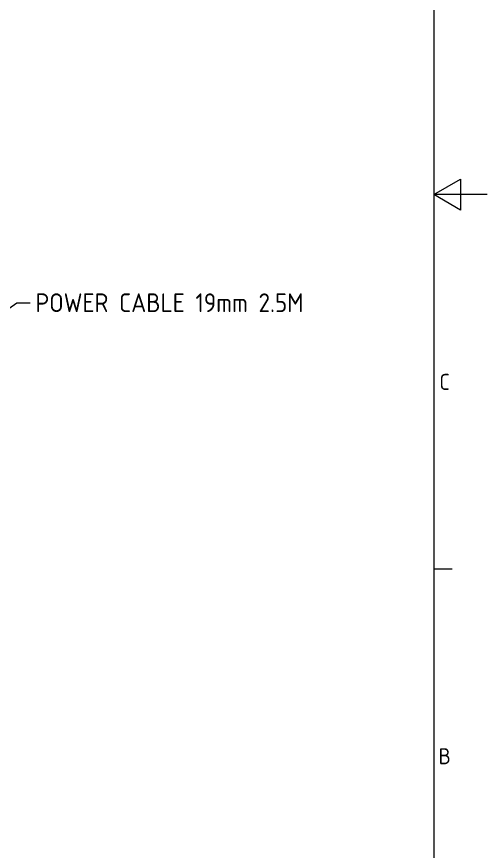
# Model space of a CAD drawing. Header units: millimetres. Extents: x 0 to 5940, y 0 to 4200.
# Drawn here: x 5060 to 5940, y 872 to 2433 of the extents above; entities that cross this region are included whole.
import ezdxf

# ---------------------------------------------------------------- set-up
doc = ezdxf.new("R2010")
doc.units = ezdxf.units.MM
doc.header["$LTSCALE"] = 10
doc.layers.get('0').update_dxf_attribs({"color": 3, "lineweight": 5, "true_color": 0x00ff00})
doc.layers.add('경계(ISO)', color=7, linetype='Continuous', lineweight=5)
doc.layers.add('기호(ISO)', color=5, linetype='Continuous', lineweight=5, true_color=0x0000ff)
doc.styles.add('문자 텍스트_PSTEK_POSCO', font='isocp.shx')
doc.styles.add('치수 텍스트_PSTEK_POSCO', font='isocp.shx')
doc.dimstyles.new('치수_PSTEK_POSCO$7', dxfattribs={"dimscale": 10, "dimtxt": 3.5, "dimasz": 2.5, "dimexe": 2, "dimexo": 2.5, "dimgap": 1, "dimtad": 1, "dimrnd": 1e-08, "dimdsep": 46, "dimtxsty": '치수 텍스트_PSTEK_POSCO', "dimcen": 0.09, "dimdle": 10, "dimclrd": 7, "dimclre": 7, "dimclrt": 2, "dimadec": 1, "dimazin": 2, "dimtfac": 1, "dimtmove": 0, "dimatfit": 3, "dimfxl": 1, "dimtolj": 1, "dimlwd": -1, "dimlwe": -1, "dimarcsym": 0})

# ---------------------------------------------------------------- blocks, each defined once
blk = doc.blocks.new('경계 Default Border')
at = {"layer": '경계(ISO)'}
blk.add_line((584, 140), (587.4, 140), dxfattribs=at)
at = {"layer": '경계(ISO)', "flags": 128}
for points in [[(10, 10), (10, 410), (584, 410), (584, 10), (10, 10)], [(594, 210), (584, 210), (589, 212.89), (589, 207.11), (584, 210)]]:
    blk.add_lwpolyline(points, dxfattribs=at)
at = {"layer": '경계(ISO)', "color": 2, "true_color": 0xffff00, "char_height": 3, "attachment_point": 7, "style": '문자 텍스트_PSTEK_POSCO'}
for s, insert in [('C', (585.04, 173.47)), ('B', (584.88, 103.47))]:
    blk.add_mtext(s, dxfattribs=dict(at, insert=insert))

msp = doc.modelspace()

# ---------------------------------------------------------------- block references
at = {"xscale": 10, "yscale": 10, "zscale": 10}
msp.add_blockref('경계 Default Border', (0, 0), dxfattribs=at)

# ---------------------------------------------------------------- texts
at = {"layer": '기호(ISO)', "color": 2, "true_color": 0xffff00, "insert": (5094.557, 1897.754), "char_height": 35, "width": 575.72703, "attachment_point": 4, "style": '치수 텍스트_PSTEK_POSCO'}
msp.add_mtext('{\\fISOCP|b0|i0;\\H35.0000;POWER CABLE 19mm 2.5M}', dxfattribs=at)

# ---------------------------------------------------------------- leaders
at = {"layer": '기호(ISO)', "color": 7, "annotation_type": 0, "has_hookline": 1, "hookline_direction": 0, "text_width": 564.695}
msp.add_leader([(4857.511, 1754.688), (5059.557, 1897.754), (5084.557, 1897.754)], dimstyle='치수_PSTEK_POSCO$7', override={"dimtad": 0}, dxfattribs=at)

doc.saveas('drawing.dxf')
